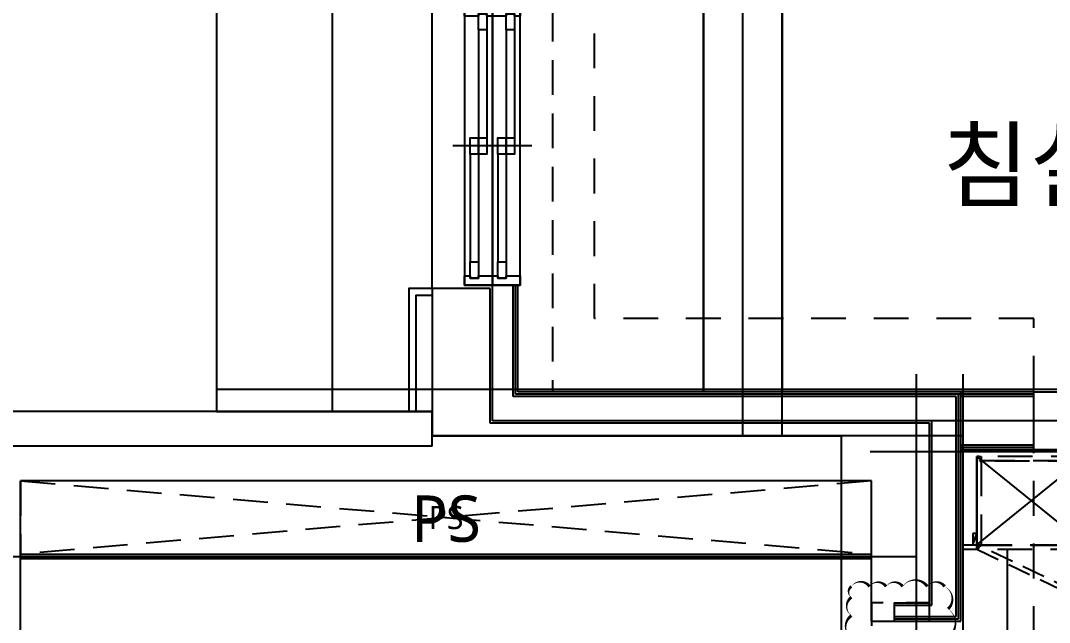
# Model space of a CAD drawing. Header units: millimetres. Extents: x 7086022 to 7120578, y 229555 to 276126.
# Drawn here: x 7105443 to 7109881, y 258640 to 261235 of the extents above; entities that cross this region are included whole.
import ezdxf
from ezdxf.enums import TextEntityAlignment as Align
from ezdxf.xclip import XClip

# ---------------------------------------------------------------- set-up
doc = ezdxf.new("R2010")
doc.units = ezdxf.units.MM
doc.header["$LTSCALE"] = 100
doc.header["$XCLIPFRAME"] = 2
for name, pattern in [('C-302-C-TF_84C+84D+84C$0$CEN', [62, 60, -1, 0, -1]), ('C-302-C-TF_84C+84D+84C$0$HID', [2.3, 1.5, -0.8]), ('C-302-C-TF_84C+84D+84C$0$HID_1', [2.3, 1.5, -0.8]), ('C-302-C-TF_84C+84D+84C$0$HIDDEN', [2, 1, -1]), ('ST-DASH', [2.7, 1.5, -1.2]), ('U-84C-EX$0$CEN', [62, 60, -1, 0, -1]), ('U-84C-EX$0$CENTER2', [1.125, 0.75, -0.125, 0.125, -0.125]), ('U-84C-EX$0$DASHED', [3, 2, -1]), ('U-84C-EX$0$HID', [2.3, 1.5, -0.8])]:
    doc.linetypes.add(name, pattern=pattern)
doc.layers.get('Defpoints').update_dxf_attribs({"color": 149})
for name, color, linetype in [('BP', 7, 'Continuous'), ('C-302-C-TF_84C+84D+84C$0$CEN', 1, 'C-302-C-TF_84C+84D+84C$0$CEN'), ('C-302-C-TF_84C+84D+84C$0$COL', 2, 'Continuous'), ('C-302-C-TF_84C+84D+84C$0$ETC', 6, 'Continuous'), ('C-302-C-TF_84C+84D+84C$0$OPEN', 1, 'C-302-C-TF_84C+84D+84C$0$HID'), ('C-302-C-TF_84C+84D+84C$0$S-구조선', 4, 'Continuous'), ('TEXT', 2, 'Continuous'), ('U-84C-EX$0$A-커텐박스', 11, 'U-84C-EX$0$HID'), ('U-84C-EX$0$CEN', 1, 'U-84C-EX$0$CEN'), ('U-84C-EX$0$COL', 2, 'Continuous'), ('U-84C-EX$0$FIN', 5, 'Continuous'), ('U-84C-EX$0$FUR_미설치가구', 8, 'U-84C-EX$0$HID'), ('U-84C-EX$0$INSUL_line', 8, 'Continuous'), ('U-84C-EX$0$TILE', 251, 'Continuous'), ('U-84C-EX$0$WIN', 4, 'Continuous'), ('U-84C-EX$0$발코니 입면선', 4, 'Continuous'), ('U-84C-EX$0$확장전', 4, 'U-84C-EX$0$HID'), ('결로방지', 4, 'ST-DASH'), ('기단부-석재', 6, 'Continuous')]:
    doc.layers.add(name, color=color, linetype=linetype)
for name, color, linetype, plot in [('C-302-C-TF_84C+84D+84C$0$NO-PLOT', 221, 'Continuous', False), ('CUT-LINE', 105, 'Continuous', False), ('U-84C-EX$0$MC', 152, 'Continuous', False)]:
    doc.layers.add(name, color=color, linetype=linetype, plot=plot)
doc.styles.add('C-302-C-TF_84C+84D+84C$0$맑은 고딕', font='')
doc.styles.add('맑은 고딕', font='')
doc.styles.get('C-302-C-TF_84C+84D+84C$0$맑은 고딕').set_extended_font_data('Malgun Gothic')
doc.styles.get('맑은 고딕').set_extended_font_data('Malgun Gothic')

# ---------------------------------------------------------------- blocks, each defined once
blk = doc.blocks.new('U-84C-EX$0$WIN_2_1200')
at = {"layer": 'U-84C-EX$0$WIN'}
blk.add_line((0, -290), (0, 50), dxfattribs=at)
at = {"layer": 'U-84C-EX$0$WIN', "color": 5, "linetype": 'Continuous'}
for p, q in [((35, -24), (500, -24)), ((-500, -60), (-35, -60)), ((35, -60), (500, -60)), ((-500, -96), (-35, -96)), ((35, -144), (500, -144)), ((-500, -180), (-35, -180)), ((-500, -216), (-35, -216)), ((35, -180), (500, -180))]:
    blk.add_line(p, q, dxfattribs=at)
at = {"layer": 'U-84C-EX$0$WIN'}
for points in [[(-560, -96), (-570, -96), (-570, -60), (-560, -60), (-560, 0), (-600, 0), (-600, -120), (-560, -120)], [(-600, 0), (600, 0), (600, -120), (-600, -120)], [(560, -24), (570, -24), (570, -60), (560, -60), (560, -120), (600, -120), (600, 0), (560, 0)], [(-35, -60), (35, -60), (35, -24), (-35, -24)], [(570, -24), (500, -24), (500, -60), (570, -60)], [(-570, -96), (-500, -96), (-500, -60), (-570, -60)], [(-35, -96), (35, -96), (35, -60), (-35, -60)], [(-560, -216), (-570, -216), (-570, -180), (-560, -180), (-560, -120), (-600, -120), (-600, -240), (-560, -240)], [(-600, -120), (600, -120), (600, -240), (-600, -240)], [(560, -144), (570, -144), (570, -180), (560, -180), (560, -240), (600, -240), (600, -120), (560, -120)], [(-35, -180), (35, -180), (35, -144), (-35, -144)], [(570, -144), (500, -144), (500, -180), (570, -180)], [(-570, -216), (-500, -216), (-500, -180), (-570, -180)], [(-35, -216), (35, -216), (35, -180), (-35, -180)]]:
    blk.add_lwpolyline(points, close=True, dxfattribs=at)
blk = doc.blocks.new('U-84C-EX$0$A$Cbfa785a5')
at = {"layer": 'U-84C-EX$0$FUR_미설치가구'}
for p, q in [((20, 1438), (-380, 1438)), ((20, 18), (-380, 18))]:
    blk.add_line(p, q, dxfattribs=at)
at = {"layer": 'U-84C-EX$0$FUR_미설치가구', "linetype": 'U-84C-EX$0$CENTER2', "ltscale": 10}
for p, q in [((0, 1438), (-380, 968, 0)), ((0, 968, 0), (-380, 1438)), ((0, 18), (-380, 968, 0)), ((0, 968, 0), (-380, 18))]:
    blk.add_line(p, q, dxfattribs=at)
at = {"layer": 'U-84C-EX$0$FUR_미설치가구', "color": 1, "ltscale": 25}
for p, q in [((0, 1456), (-48, 1438)), ((-60, 18), (0, 0))]:
    blk.add_line(p, q, dxfattribs=at)
at = {"layer": 'U-84C-EX$0$FUR_미설치가구', "color": 6}
for points in [[(0, 1438), (20, 1438), (20, 1498), (0, 1498)], [(-364, 1425), (-360, 1425), (-360, 1420), (0, 1420), (0, 1438), (-380, 1438), (-380, 1420), (-364, 1420)], [(-364, 1425), (-364, 981), (-360, 981), (-360, 1425)], [(2, 1436), (2, 970), (20, 970), (20, 1436)], [(-364, 981), (-360, 981), (-360, 986), (0, 986), (0, 968), (-380, 968), (-380, 986), (-364, 986)], [(-364, 955), (-360, 955), (-360, 950), (0, 950), (0, 968), (-380, 968), (-380, 950), (-364, 950)], [(-364, 31), (-364, 955), (-360, 955), (-360, 31)], [(2, 966), (2, 495), (20, 495), (20, 966)], [(2, 20), (2, 491), (20, 491), (20, 20)], [(-364, 31), (-360, 31), (-360, 36), (0, 36), (0, 18), (-380, 18), (-380, 36), (-364, 36)], [(0, -152), (20, -152), (20, 18), (0, 18)]]:
    blk.add_lwpolyline(points, close=True, dxfattribs=at)
at = {"layer": 'U-84C-EX$0$FUR_미설치가구'}
for points in [[(-380, 1438), (0, 1438), (0, 968), (-380, 968)], [(-380, 18), (0, 18), (0, 968), (-380, 968)]]:
    blk.add_lwpolyline(points, close=True, dxfattribs=at)
at = {"layer": 'U-84C-EX$0$FUR_미설치가구', "ltscale": 25}
for points in [[(-300, 1438), (-300, 1438), (0, 1438), (0, 1438)], [(-300, 18), (-300, 18), (0, 18), (0, 18)]]:
    blk.add_lwpolyline(points, close=True, dxfattribs=at)
at = {"layer": 'U-84C-EX$0$FUR_미설치가구', "color": 1, "ltscale": 25}
for points in [[(0, 1456), (0, 1438), (-48, 1438), (-48, 1456)], [(-60, 18), (0, 18), (0, 0), (-60, 0)]]:
    blk.add_lwpolyline(points, close=True, dxfattribs=at)
at = {"layer": 'U-84C-EX$0$FUR_미설치가구', "color": 1, "linetype": 'U-84C-EX$0$DASHED', "ltscale": 0.5}
for points in [[(4.4, 1427), (20, 1436), (219, 1023.1), (202.4, 1014.1)], [(4.4, 957), (20, 966), (218, 548.1), (202.4, 539.1)], [(4.4, 29), (20, 20), (218, 437.9), (202.4, 446.9)]]:
    blk.add_lwpolyline(points, close=True, dxfattribs=at)
at = {"layer": 'U-84C-EX$0$FUR_미설치가구', "color": 1, "linetype": 'U-84C-EX$0$DASHED', "ltscale": 10}
for centre, start, end in [((22.7, 1358.6, 0), 269.6065, 297.5483), ((22.7, 883.6, 0), 269.6065, 297.5483), ((22.7, 102.4, 0), 62.4517, 90.3935)]:
    blk.add_arc(centre, 388.6, start, end, dxfattribs=at)
blk = doc.blocks.new('U-84C-EX')
at = {"layer": 'U-84C-EX$0$TILE'}
h = blk.add_hatch(dxfattribs=at)
h.set_pattern_fill('_USER', color=256, scale=600, double=1, pattern_type=0)
h.set_pattern_definition([(0, (2805, -1500), (0, 600), []), (90, (2805, -1500), (-600, 4e-14), [])])
h.paths.add_polyline_path([(2405, -1450), (3805, -1450), (3805, -200), (3685, -200), (3685, 95), (2565, 95), (2565, -200), (2405, -200)])
at = {"layer": 'U-84C-EX$0$A-커텐박스'}
blk.add_line((6605, 1570), (4485, 1570), dxfattribs=at)
at = {"layer": 'U-84C-EX$0$CEN'}
for p, q in [((4295, -200), (4295, 3020)), ((4095, 2520), (17025, 2520)), ((4095, 750), (6930, 750)), ((4360, -1980), (4360, 195)), ((-145, 0), (4560, 0))]:
    blk.add_line(p, q, dxfattribs=at)
at = {"layer": 'U-84C-EX$0$COL'}
for p, q in [((4930, 1840), (4930, 2090)), ((4350, -55), (4350, 1840)), ((4350, 1840), (4930, 1840)), ((3575, -55), (4350, -55))]:
    blk.add_line(p, q, dxfattribs=at)
blk.add_lwpolyline([(3495, 195), (3495, 95), (3575, 95), (3575, -55)], dxfattribs=at)
blk.add_lwpolyline([(4235, -1830), (4235, -505), (4485, -505), (4485, -1830)], close=True, dxfattribs=at)
at = {"layer": 'U-84C-EX$0$FIN'}
for p, q in [((4475, -505), (4475, 1730)), ((4475, 1730), (4945, 1730)), ((4485, -505), (4485, 1720)), ((4485, 1720), (4945, 1720)), ((3495, 95), (3495, -190)), ((3505, 95), (3505, -180)), ((3495, -190), (4485, -190)), ((3505, -180), (4475, -180)), ((4235, -505), (4235, -190)), ((4245, -505), (4245, -190)), ((4255, -505), (4255, -190)), ((4465, -505), (4465, -190))]:
    blk.add_line(p, q, dxfattribs=at)
at = {"layer": 'U-84C-EX$0$INSUL_line'}
for p, q in [((4360, -65), (4360, 1830)), ((4360, 1830), (4945, 1830)), ((4465, -170), (4465, 1740)), ((4465, 1740), (4945, 1740)), ((3515, 95), (3515, -170)), ((3565, 95), (3565, -65)), ((3565, -65), (4360, -65)), ((3515, -170), (4465, -170))]:
    blk.add_line(p, q, dxfattribs=at)
at = {"layer": 'U-84C-EX$0$MC'}
for p, q in [((4495, -1980), (4495, 3020)), ((4095, 580), (6930, 580)), ((4225, -1980), (4225, 200)), ((-145, -200), (4560, -200))]:
    blk.add_line(p, q, dxfattribs=at)
at = {"layer": 'U-84C-EX$0$발코니 입면선'}
blk.add_line((4930, 2090), (6160, 2090), dxfattribs=at)
at = {"layer": 'U-84C-EX$0$확장전', "const_width": 10}
for points in [[(10165, 1290), (6500, 1290), (6500, 920), (4485, 920)], [(6605, 580), (4485, 580)]]:
    blk.add_lwpolyline(points, dxfattribs=at)
at = {"layer": 'U-84C-EX$0$FUR_미설치가구', "xscale": -1}
blk.add_blockref('U-84C-EX$0$A$Cbfa785a5', (3825, -1698), dxfattribs=at)
at = {"layer": 'U-84C-EX$0$WIN', "xscale": -1}
blk.add_blockref('U-84C-EX$0$WIN_2_1200', (5545, 1950), dxfattribs=at)
blk = doc.blocks.new('C-302-C-TF_84C+84D+84C$0$S-구조선')
at = {"layer": 'C-302-C-TF_84C+84D+84C$0$S-구조선', "linetype": 'C-302-C-TF_84C+84D+84C$0$HID_1'}
for p, q in [((-6470, 9120), (-2800, 8805)), ((-2800, 9120), (-6470, 8805))]:
    blk.add_line(p, q, dxfattribs=at)
blk.add_lwpolyline([(-6470, 9120), (-2800, 9120), (-2800, 8805), (-6470, 8805)], close=True, dxfattribs=at)
at = {"layer": 'C-302-C-TF_84C+84D+84C$0$S-구조선', "color": 3, "linetype": 'C-302-C-TF_84C+84D+84C$0$HIDDEN'}
blk.add_lwpolyline([(-6720, 8595), (-6470, 8595), (-6470, 7315), (-6720, 7315)], close=True, dxfattribs=at)
blk = doc.blocks.new('C-302-C-TF_84C+84D+84C', base_point=(0, 0))
at = {"layer": 'C-302-C-TF_84C+84D+84C$0$CEN'}
for p, q in [((-5070, 5390), (-5070, 5540)), ((-5070, 5390), (-7295, 5390)), ((-6995, 4915), (-2980, 4915))]:
    blk.add_line(p, q, dxfattribs=at)
blk.add_lwpolyline([(-2980, 1005), (-2980, 5435), (-5070, 5435)], dxfattribs=at)
at = {"layer": 'C-302-C-TF_84C+84D+84C$0$COL'}
for p in [(-6845, 2875), (-3175, 5240)]:
    blk.add_line(p, (-6845, 5240), dxfattribs=at)
for points in [[(-5070, 6070), (-5070, 5540), (-7145, 5540)], [(-3175, 4635), (-3175, 5240)]]:
    blk.add_lwpolyline(points, dxfattribs=at)
at = {"layer": 'C-302-C-TF_84C+84D+84C$0$ETC'}
for p, q in [((-6845, 4925), (-3175, 4925)), ((-6845, 4905), (-3175, 4905))]:
    blk.add_line(p, q, dxfattribs=at)
at = {"layer": 'C-302-C-TF_84C+84D+84C$0$NO-PLOT'}
blk.add_lwpolyline([(-3261.5, 4563.4, 0, 13.3, -0.520567), (-3261.5, 4659.4, 0, 13.3, -0.520567), (-3261.5, 4738.2, 0, 13.3, -0.520567), (-3261.5, 4785, 0, 13.3, -0.520567), (-3183.2, 4785, 0, 13.3, -0.520567), (-3111.9, 4785, 0, 13.3, -0.520567), (-3040.5, 4785, 0, 13.3, -0.520567), (-2934, 4785, 0, 13.3, -0.520567), (-2859.5, 4785, 0, 13.3, -0.520567), (-2844.2, 4688, 0, 13.3, -0.520567), (-2844.2, 4566.5, 0, 13.3, -0.520567)], format="xyseb", dxfattribs=at)
at = {"layer": 'C-302-C-TF_84C+84D+84C$0$OPEN'}
for p, q in [((-3175, 5240), (-6845, 4925)), ((-6845, 5240), (-3175, 4925))]:
    blk.add_line(p, q, dxfattribs=at)
at = {"layer": 'C-302-C-TF_84C+84D+84C$0$S-구조선', "xscale": -1}
blk.add_blockref('C-302-C-TF_84C+84D+84C$0$S-구조선', (-9645, -3880), dxfattribs=at)
at = {"layer": 'Defpoints', "linetype": 'Continuous', "style": 'C-302-C-TF_84C+84D+84C$0$맑은 고딕'}
blk.add_text('PS', height=100, dxfattribs=at).set_placement((-5010, 5082.5), align=Align.MIDDLE_CENTER)
blk = doc.blocks.new('302 NAME')
at = {"layer": 'TEXT', "linetype": 'Continuous', "style": '맑은 고딕'}
for s, height, p in [('침실4', 300, (7109906.5, 260612.9)), ('PS', 200, (7107278.1, 259087.4))]:
    blk.add_text(s, height=height, dxfattribs=at).set_placement(p, align=Align.MIDDLE_CENTER)
blk = doc.blocks.new('A$C9892afa6')
at = {"layer": 'TEXT'}
blk.add_blockref('302 NAME', (-7090708.1, -240124.9), dxfattribs=at)
blk = doc.blocks.new('기단부-302-TF')
at = {"layer": '기단부-석재'}
for points in [[(4575, 4675), (4475, 4675), (4475, 4145)], [(4575, 4645), (4505, 4645), (4505, 4145)]]:
    blk.add_lwpolyline(points, dxfattribs=at)

msp = doc.modelspace()

# ---------------------------------------------------------------- block references
at = {"layer": 'BP'}
ref = msp.add_blockref('U-84C-EX', (7109308.1, 255149.9), dxfattribs=dict(at, rotation=90.00000000000001))
XClip(ref).set_block_clipping_path([(17025.0000000027, -7770.1978698205), (17025.0000000019, 3020), (4400.0000000005, 3020), (4400.0000000005, 2090.0000000009), (4294.9999999999, 2090), (4295.0000000005, 325.0000000009), (-0.0000000001, 325.0000000009), (-0.0000000001, -7770.1978698205)])

# ---------------------------------------------------------------- next in the draw order: linework, layer by layer
at = {"layer": 'CUT-LINE'}
msp.add_lwpolyline([(7117078.3, 272174.9), (7106288.1, 272174.9), (7106288.1, 259549.9), (7107218.1, 259549.9), (7107218.1, 259444.9), (7108983.1, 259444.9), (7108983.1, 255149.9), (7117078.3, 255149.9)], close=True, dxfattribs=at)
at = {"layer": '결로방지'}
msp.add_lwpolyline([(7114428.1, 266174.9), (7114428.1, 265844.9), (7115878.1, 265844.9), (7115878.1, 255589.9), (7109813.1, 255589.9), (7109813.1, 259949.9), (7107918.1, 259949.9), (7107918.1, 262284.9), (7107488.1, 262284.9), (7107488.1, 264994.9), (7109323.1, 264994.9), (7109323.1, 266174.9)], dxfattribs=at)

# ---------------------------------------------------------------- next in the draw order: block references
at = {"layer": 'BP'}
for name, p in [('A$C9892afa6', (7090708.1, 240124.9)), ('C-302-C-TF_84C+84D+84C', (7112288.1, 254009.9))]:
    msp.add_blockref(name, p, dxfattribs=at)
at = {"layer": '기단부-석재'}
msp.add_blockref('기단부-302-TF', (7102643.1, 255404.9), dxfattribs=at)

doc.saveas('drawing.dxf')
